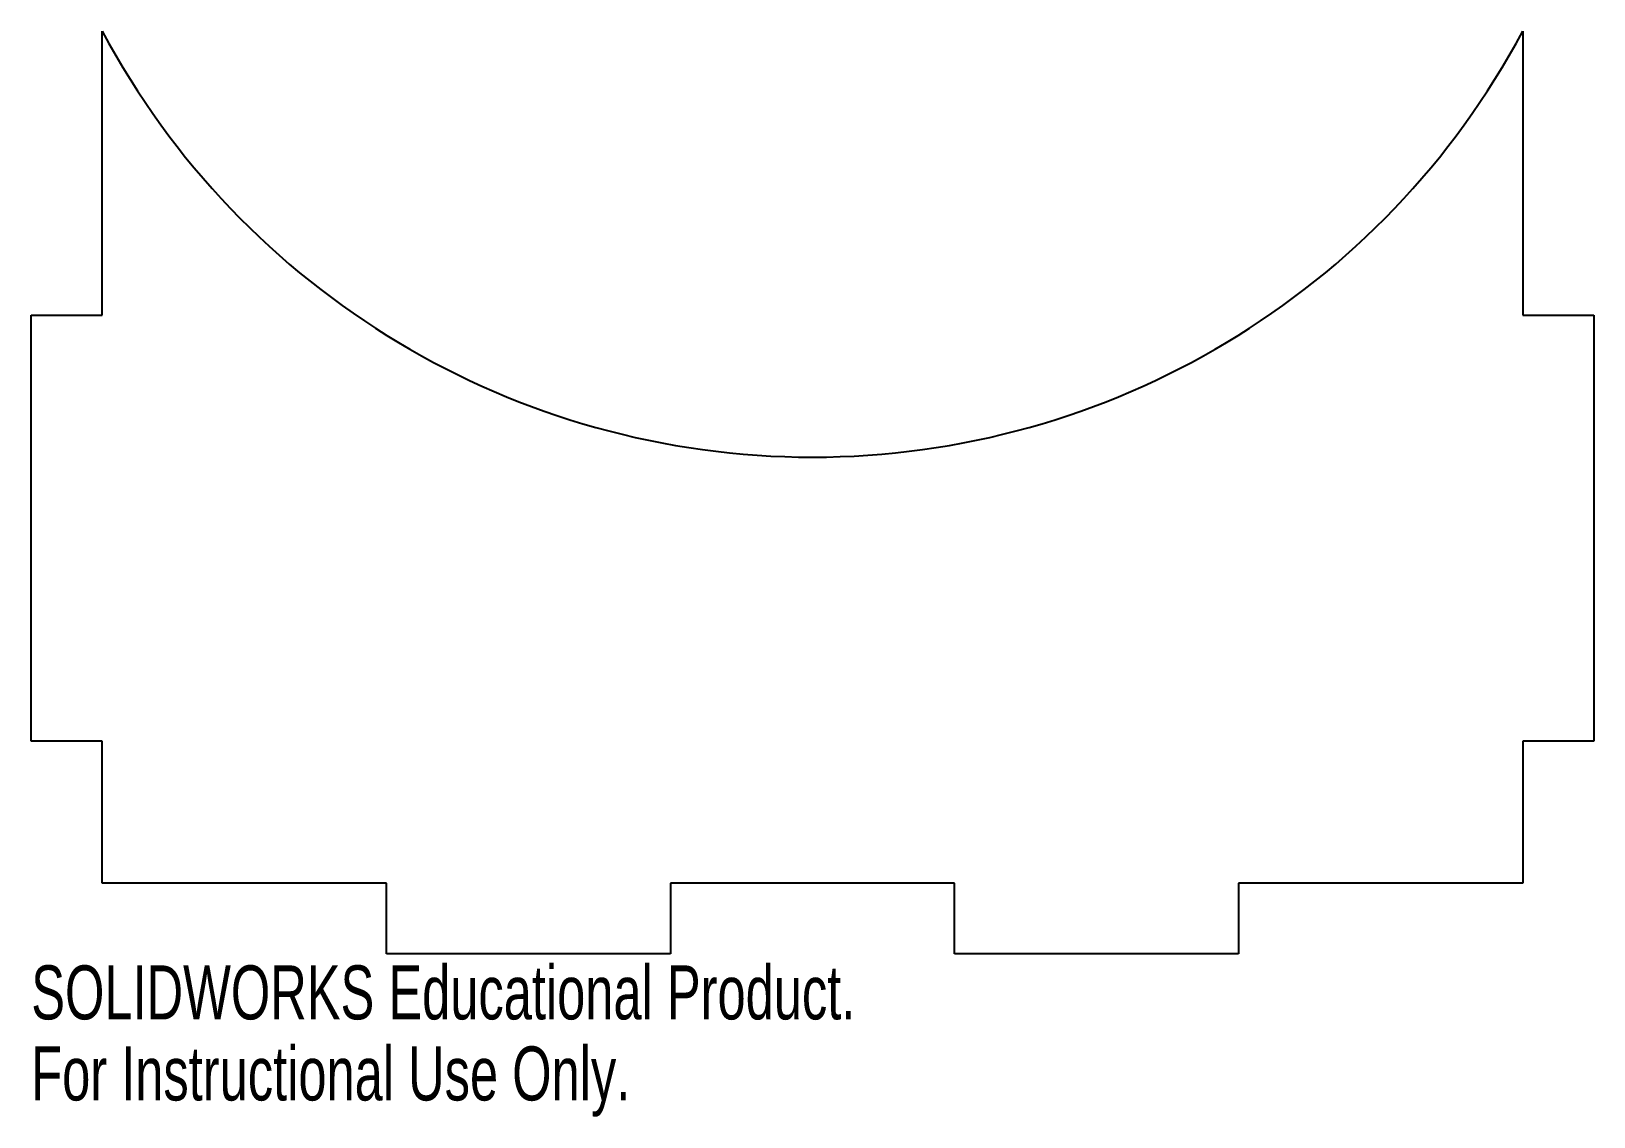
# Model space of a CAD drawing. Header units: inches. Extents: x -2.75 to 2.75, y -0.57 to 3.25.
import ezdxf

# ---------------------------------------------------------------- set-up
doc = ezdxf.new("R2010")
doc.units = ezdxf.units.IN
doc.header["$MEASUREMENT"] = 0
doc.styles.add('SLDTEXTSTYLE0', font='TXT', dxfattribs={"width": 0.7})

msp = doc.modelspace()

# ---------------------------------------------------------------- linework, layer by layer
at = {"color": 7, "linetype": 'Continuous', "lineweight": 25}
for p, q in [((-2.5, 2.25), (-2.5, 3.25)), ((2.5, 3.25), (2.5, 2.25)), ((-2.75, 2.25), (-2.5, 2.25)), ((-2.75, 0.75), (-2.75, 2.25)), ((2.5, 2.25), (2.75, 2.25)), ((2.75, 2.25), (2.75, 0.75)), ((-2.5, 0.75), (-2.75, 0.75)), ((-2.5, 0.25), (-2.5, 0.75)), ((2.5, 0.75), (2.5, 0.25)), ((2.75, 0.75), (2.5, 0.75)), ((-1.5, 0.25), (-2.5, 0.25)), ((-1.5, 0), (-1.5, 0.25)), ((-0.5, 0.25), (-0.5, 0)), ((0.5, 0.25), (-0.5, 0.25)), ((0.5, 0), (0.5, 0.25)), ((1.5, 0.25), (1.5, 0)), ((2.5, 0.25), (1.5, 0.25)), ((-0.5, 0), (-1.5, 0)), ((1.5, 0), (0.5, 0))]:
    msp.add_line(p, q, dxfattribs=at)
msp.add_arc((0, 4.5833), 2.8333, 208.0725, 331.9275, dxfattribs=at)

# ---------------------------------------------------------------- texts
at = {"color": 7, "linetype": 'Continuous', "char_height": 0.1903, "attachment_point": 1, "style": 'SLDTEXTSTYLE0'}
for s, insert in [('SOLIDWORKS Educational Product.', (-2.75, -0.0401)), ('For Instructional Use Only.', (-2.75, -0.3256))]:
    msp.add_mtext(s, dxfattribs=dict(at, insert=insert))

doc.saveas('drawing.dxf')
